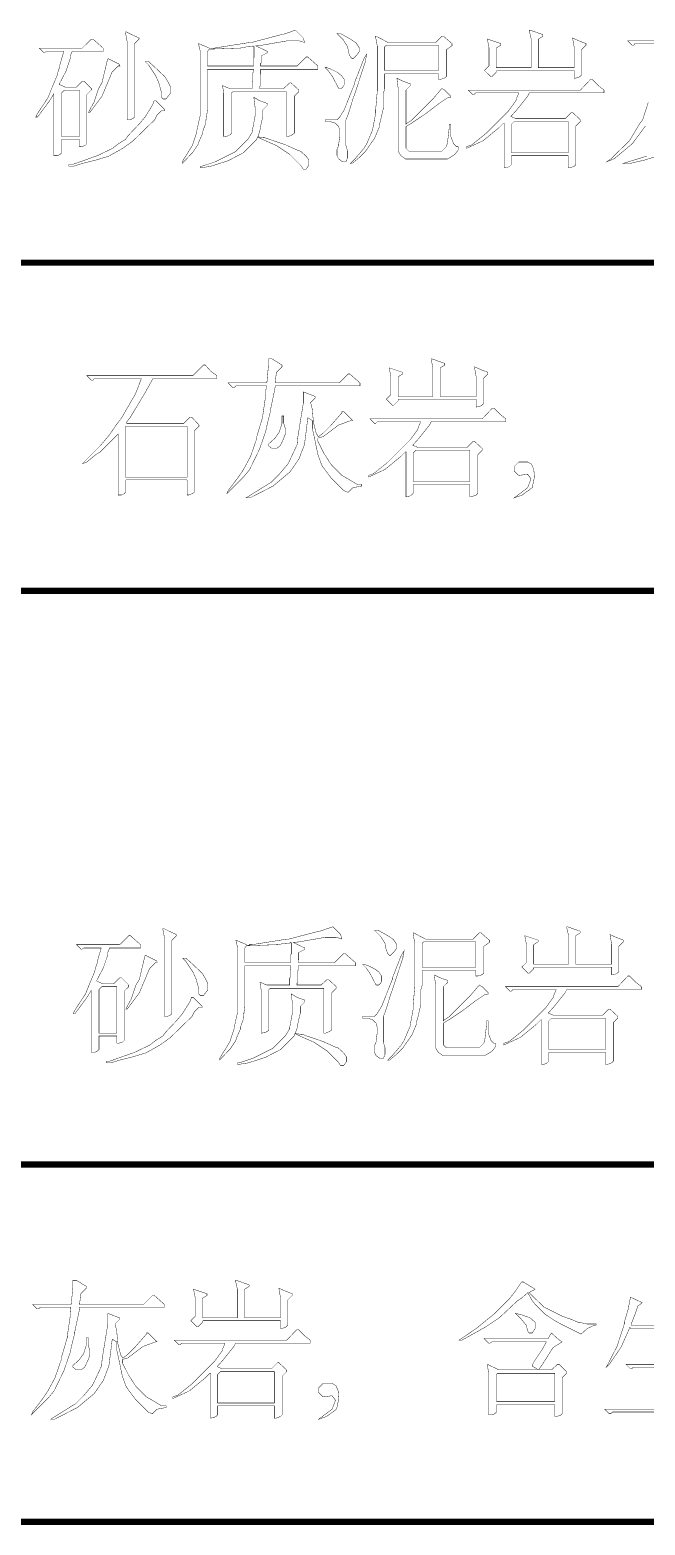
# Model space of a CAD drawing. Extents: x 94 to 452, y -72 to 1042.
# Drawn here: x 236.94 to 251.99, y 188.54 to 225.16 of the extents above; entities that cross this region are included whole.
import ezdxf

# ---------------------------------------------------------------- set-up
doc = ezdxf.new("R2010")
doc.units = 0
doc.header["$MEASUREMENT"] = 0
doc.layers.add('TREE_LAYER', color=7, linetype='Continuous')

msp = doc.modelspace()

# ---------------------------------------------------------------- linework, layer by layer
at = {"layer": 'TREE_LAYER'}
for points, const_width, elevation in [([(238.479353, 224.938894), (238.438176, 224.938894), (238.218569, 224.719286), (237.161706, 224.719286), (237.27151, 224.609482), (237.298961, 224.609482), (237.340137, 224.636933), (237.765627, 224.636933), (237.765627, 224.636933), (237.669549, 224.307521), (237.669549, 224.266345), (237.628372, 224.156541), (237.600922, 224.046737), (237.491118, 223.785953), (237.381314, 223.511443), (237.120529, 223.113404), (237.079353, 223.031051), (237.079353, 223.031051), (237.120529, 223.031051), (237.134255, 223.044776), (237.408765, 223.415365), (237.518569, 223.593796), (237.518569, 223.593796), (237.518569, 222.083992), (237.614647, 222.083992), (237.669549, 222.111443), (237.710725, 222.15262), (237.710725, 222.482031), (237.710725, 222.482031), (238.136216, 222.482031), (238.149941, 222.482031), (238.149941, 222.3036), (238.191118, 222.3036), (238.287196, 222.331051), (238.328372, 222.372227), (238.328372, 223.58007), (238.438176, 223.689874), (238.438176, 223.731051), (238.259745, 223.909482), (238.218569, 223.909482), (238.067588, 223.758502), (237.806804, 223.758502), (237.655823, 223.827129), (237.655823, 223.840855), (237.820529, 224.156541), (237.930333, 224.485953), (237.930333, 224.540855), (237.97151, 224.636933), (238.726412, 224.636933), (238.726412, 224.719286), (238.479353, 224.938894), (238.479353, 224.938894)], 0.01, 65), ([(239.289157, 225.117325), (239.275431, 225.117325), (239.275431, 225.089874), (239.316608, 224.870267), (239.316608, 222.962423), (239.385235, 222.962423), (239.453863, 222.989874), (239.495039, 223.031051), (239.495039, 224.82909), (239.604843, 224.938894), (239.604843, 224.966345), (239.426412, 225.048698), (239.289157, 225.117325), (239.289157, 225.117325)], 0.01, 65), ([(243.434255, 225.158502), (243.118569, 225.048698), (243.091118, 225.048698), (242.363667, 224.856541), (242.32249, 224.856541), (241.457784, 224.719286), (241.389157, 224.719286), (241.389157, 224.705561), (241.320529, 224.705561), (241.320529, 224.719286), (241.293078, 224.733012), (241.059745, 224.82909), (241.100922, 224.650659), (241.100922, 223.058502), (241.018569, 222.687914), (241.018569, 222.660463), (240.908765, 222.331051), (240.798961, 222.15262), (240.661706, 221.933012), (240.661706, 221.891835), (240.92249, 222.166345), (241.059745, 222.372227), (241.073471, 222.427129), (241.169549, 222.646737), (241.169549, 222.687914), (241.238176, 222.88007), (241.251902, 223.044776), (241.265627, 223.044776), (241.265627, 223.085953), (241.279353, 223.209482), (241.279353, 224.197718), (241.279353, 224.197718), (242.391118, 224.197718), (242.404843, 224.197718), (242.391118, 224.087914), (242.391118, 224.087914), (242.391118, 223.991835), (242.391118, 223.991835), (242.391118, 223.909482), (242.377392, 223.909482), (242.377392, 223.813404), (242.377392, 223.813404), (242.377392, 223.731051), (242.377392, 223.731051), (241.814647, 223.731051), (241.649941, 223.799678), (241.677392, 223.621247), (241.677392, 222.550659), (241.773471, 222.564384), (241.828372, 222.591835), (241.869549, 222.633012), (241.869549, 223.621247), (241.897, 223.648698), (243.214647, 223.648698), (243.214647, 223.648698), (243.214647, 222.550659), (243.255823, 222.550659), (243.351902, 222.591835), (243.406804, 222.633012), (243.406804, 223.538894), (243.516608, 223.648698), (243.516608, 223.689874), (243.324451, 223.868306), (243.297, 223.868306), (243.14602, 223.731051), (242.569549, 223.731051), (242.555823, 223.731051), (242.555823, 223.772227), (242.569549, 223.785953), (242.569549, 223.882031), (242.569549, 223.882031), (242.569549, 223.97811), (242.569549, 223.97811), (242.569549, 224.074188), (242.583274, 224.087914), (242.583274, 224.197718), (242.583274, 224.197718), (243.983274, 224.197718), (243.983274, 224.28007), (243.736216, 224.499678), (243.695039, 224.499678), (243.475431, 224.28007), (242.597, 224.28007), (242.583274, 224.28007), (242.583274, 224.348698), (242.597, 224.348698), (242.597, 224.527129), (242.734255, 224.595757), (242.74798, 224.609482), (242.74798, 224.636933), (242.459745, 224.774188), (242.487196, 224.774188), (242.610725, 224.787914), (243.242098, 224.897718), (243.516608, 224.897718), (243.653863, 224.856541), (243.626412, 224.966345), (243.434255, 225.158502), (243.434255, 225.158502)], 0.01, 65), ([(244.532294, 225.076149), (244.449941, 225.076149), (244.600922, 224.925169), (244.710725, 224.746737), (244.738176, 224.595757), (244.779353, 224.499678), (244.820529, 224.458502), (244.84798, 224.458502), (244.930333, 224.540855), (244.998961, 224.636933), (244.998961, 224.719286), (244.916608, 224.842816), (244.779353, 224.938894), (244.532294, 225.076149), (244.532294, 225.076149)], 0.01, 65), ([(245.410725, 225.007521), (245.397, 225.007521), (245.397, 224.98007), (245.438176, 224.760463), (245.438176, 223.689874), (245.397, 223.209482), (245.397, 223.127129), (245.328372, 222.756541), (245.328372, 222.72909), (245.177392, 222.372227), (245.108765, 222.262423), (244.889157, 222.001639), (244.779353, 221.891835), (244.820529, 221.891835), (244.985235, 222.02909), (245.149941, 222.193796), (245.369549, 222.509482), (245.479353, 222.770267), (245.479353, 222.825169), (245.506804, 222.907521), (245.54798, 223.085953), (245.589157, 223.264384), (245.589157, 223.621247), (245.616608, 223.717325), (245.616608, 224.087914), (245.630333, 224.087914), (246.934255, 224.087914), (246.934255, 224.087914), (246.934255, 223.950659), (246.975431, 223.950659), (247.07151, 223.97811), (247.126412, 224.019286), (247.126412, 224.67811), (247.263667, 224.774188), (247.263667, 224.787914), (247.263667, 224.82909), (247.057784, 225.007521), (247.016608, 225.007521), (246.865627, 224.856541), (245.698961, 224.856541), (245.410725, 225.007521), (245.410725, 225.007521)], 0.01, 65), ([(249.17151, 225.158502), (249.157784, 225.158502), (249.157784, 225.131051), (249.198961, 224.95262), (249.198961, 224.238894), (249.185235, 224.238894), (248.361706, 224.238894), (248.34798, 224.238894), (248.34798, 224.719286), (248.457784, 224.787914), (248.457784, 224.787914), (248.457784, 224.82909), (248.128372, 224.938894), (248.169549, 224.733012), (248.169549, 224.28007), (248.059745, 224.170267), (248.210725, 224.019286), (248.238176, 224.019286), (248.34798, 224.12909), (248.34798, 224.156541), (248.361706, 224.170267), (250.255823, 224.170267), (250.255823, 224.156541), (250.255823, 223.97811), (250.338176, 223.991835), (250.393078, 224.019286), (250.434255, 224.060463), (250.434255, 224.67811), (250.544059, 224.787914), (250.544059, 224.82909), (250.365627, 224.897718), (250.214647, 224.966345), (250.255823, 224.733012), (250.255823, 224.238894), (250.255823, 224.238894), (249.377392, 224.238894), (249.377392, 224.238894), (249.377392, 224.938894), (249.487196, 225.007521), (249.487196, 225.007521), (249.487196, 225.048698), (249.17151, 225.158502), (249.17151, 225.158502)], 0.01, 65), ([(253.344059, 224.897718), (251.559745, 224.897718), (251.669549, 224.787914), (251.710725, 224.787914), (251.738176, 224.82909), (252.218569, 224.82909)], 0.01, 65), ([(242.391118, 224.760463), (242.391118, 224.774188), (242.418569, 224.760463), (242.418569, 224.485953), (242.404843, 224.485953), (242.404843, 224.389874), (242.404843, 224.376149), (242.404843, 224.28007), (242.391118, 224.28007), (241.279353, 224.28007), (241.279353, 224.28007), (241.279353, 224.636933), (241.320529, 224.691835), (242.089157, 224.719286), (242.226412, 224.746737), (242.391118, 224.760463), (242.391118, 224.760463)], 0.01, 65), ([(245.177392, 224.568306), (245.108765, 224.458502), (244.889157, 223.895757), (244.889157, 223.868306), (244.628372, 223.209482), (244.518569, 223.031051), (244.449941, 222.962423), (244.161706, 222.962423), (244.161706, 222.921247), (244.27151, 222.921247), (244.408765, 222.88007), (244.491118, 222.797718), (244.518569, 222.701639), (244.518569, 222.550659), (244.491118, 222.358502), (244.491118, 222.331051), (244.449941, 222.234972), (244.449941, 222.083992), (244.491118, 222.001639), (244.587196, 221.933012), (244.669549, 221.933012), (244.710725, 222.02909), (244.710725, 222.193796), (244.669549, 222.331051), (244.669549, 222.962423), (244.710725, 223.058502), (244.751902, 223.182031), (244.84798, 223.497718), (244.875431, 223.566345), (245.149941, 224.4036), (245.149941, 224.431051), (245.177392, 224.568306), (245.177392, 224.568306)], 0.01, 65), ([(245.657784, 224.787914), (245.657784, 224.787914), (246.934255, 224.787914), (246.934255, 224.787914), (246.934255, 224.170267), (246.934255, 224.170267), (245.630333, 224.170267), (245.616608, 224.170267), (245.616608, 224.746737), (245.657784, 224.787914), (245.657784, 224.787914)], 0.01, 65), ([(238.849941, 224.458502), (238.836216, 224.444776), (238.698961, 223.868306), (238.616608, 223.731051), (238.506804, 223.401639), (238.410725, 223.223208), (238.369549, 223.140855), (238.397, 223.140855), (238.410725, 223.15458), (238.698961, 223.538894), (238.94602, 224.12909), (239.097, 224.28007), (239.138176, 224.28007), (239.124451, 224.321247), (238.849941, 224.458502), (238.849941, 224.458502)], 0.01, 65), ([(239.838176, 224.389874), (239.755823, 224.389874), (239.838176, 224.307521), (240.002882, 224.060463), (240.016608, 224.033012), (240.085235, 223.882031), (240.153863, 223.634972), (240.153863, 223.511443), (240.195039, 223.470267), (240.263667, 223.470267), (240.373471, 223.607521), (240.373471, 223.772227), (240.304843, 223.909482), (240.236216, 224.019286), (239.989157, 224.25262), (239.838176, 224.389874), (239.838176, 224.389874)], 0.01, 65), ([(244.202882, 224.238894), (244.161706, 224.238894), (244.244059, 224.156541), (244.340137, 224.019286), (244.491118, 223.731051), (244.559745, 223.731051), (244.600922, 223.772227), (244.628372, 223.827129), (244.628372, 223.950659), (244.559745, 224.046737), (244.449941, 224.12909), (244.312686, 224.197718), (244.202882, 224.238894), (244.202882, 224.238894)], 0.01, 65), ([(245.918569, 223.97811), (245.918569, 223.97811), (245.918569, 223.964384), (245.94602, 223.744776), (245.94602, 222.193796), (246.014647, 222.083992), (246.124451, 222.001639), (247.153863, 222.001639), (247.22249, 222.042816), (247.332294, 222.111443), (247.414647, 222.221247), (247.414647, 222.3036), (247.373471, 222.3036), (247.304843, 222.372227), (247.236216, 222.550659), (247.236216, 222.85262), (247.195039, 222.85262), (247.195039, 222.756541), (247.153863, 222.399678), (247.126412, 222.3036), (247.016608, 222.193796), (246.206804, 222.193796), (246.138176, 222.262423), (246.138176, 222.797718), (246.275431, 222.88007), (246.604843, 223.099678), (246.94798, 223.360463), (247.153863, 223.497718), (247.236216, 223.511443), (247.236216, 223.538894), (247.085235, 223.689874), (247.016608, 223.731051), (246.797, 223.470267), (246.275431, 222.948698), (246.165627, 222.88007), (246.138176, 222.85262), (246.138176, 222.866345), (246.138176, 223.689874), (246.24798, 223.799678), (246.24798, 223.840855), (246.055823, 223.909482), (245.918569, 223.97811), (245.918569, 223.97811)], 0.01, 65), ([(250.695039, 223.950659), (250.653863, 223.950659), (250.406804, 223.689874), (247.661706, 223.689874), (247.77151, 223.58007), (247.798961, 223.58007), (247.840137, 223.621247), (248.897, 223.621247), (248.897, 223.607521), (248.842098, 223.483992), (248.828372, 223.42909), (248.649941, 223.182031), (248.087196, 222.619286), (247.744059, 222.344776), (247.620529, 222.3036), (247.620529, 222.262423), (247.977392, 222.427129), (248.032294, 222.45458), (248.416608, 222.770267), (248.526412, 222.88007), (248.540137, 222.88007), (248.540137, 221.782031), (248.62249, 221.795757), (248.677392, 221.823208), (248.718569, 221.864384), (248.718569, 222.070267), (248.718569, 222.083992), (250.104843, 222.083992), (250.104843, 222.070267), (250.104843, 221.782031), (250.14602, 221.782031), (250.255823, 221.823208), (250.297, 221.864384), (250.297, 222.811443), (250.406804, 222.921247), (250.406804, 222.962423), (250.214647, 223.140855), (250.187196, 223.140855), (250.036216, 222.989874), (248.828372, 222.989874), (248.704843, 223.044776), (248.842098, 223.195757), (249.116608, 223.538894), (249.157784, 223.621247), (250.983274, 223.621247), (250.983274, 223.689874), (250.84602, 223.799678), (250.695039, 223.950659), (250.695039, 223.950659)], 0.01, 65), ([(237.779353, 223.689874), (237.779353, 223.689874), (238.136216, 223.689874), (238.149941, 223.689874), (238.149941, 222.564384), (238.136216, 222.550659), (237.710725, 222.550659), (237.710725, 222.564384), (237.710725, 223.621247), (237.779353, 223.689874), (237.779353, 223.689874)], 0.01, 65), ([(240.016608, 223.42909), (239.975431, 223.42909), (239.934255, 223.319286), (239.755823, 223.031051), (239.604843, 222.85262), (239.344059, 222.57811), (239.275431, 222.482031), (239.097, 222.372227), (238.959745, 222.262423), (238.589157, 222.083992), (237.97151, 221.864384), (237.889157, 221.864384), (237.889157, 221.823208), (237.998961, 221.823208), (238.218569, 221.891835), (238.54798, 221.974188), (238.863667, 222.070267), (239.206804, 222.262423), (239.453863, 222.440855), (239.989157, 222.962423), (240.044059, 223.072227), (240.153863, 223.182031), (240.236216, 223.182031), (240.236216, 223.209482), (240.016608, 223.42909), (240.016608, 223.42909)], 0.01, 65), ([(242.418569, 223.511443), (242.418569, 223.511443), (242.418569, 223.483992), (242.44602, 223.264384), (242.44602, 223.058502), (242.377392, 222.687914), (242.377392, 222.660463), (242.267588, 222.482031), (241.965627, 222.18007), (241.47151, 221.933012), (241.142098, 221.823208), (241.100922, 221.823208), (241.100922, 221.782031), (241.361706, 221.823208), (241.787196, 221.960463), (242.157784, 222.15262), (242.487196, 222.482031), (242.500922, 222.536933), (242.514647, 222.536933), (242.624451, 222.482031), (242.967588, 222.331051), (243.297, 222.111443), (243.557784, 221.850659), (243.626412, 221.75458), (243.695039, 221.75458), (243.763667, 221.850659), (243.763667, 221.974188), (243.695039, 222.070267), (243.557784, 222.193796), (243.502882, 222.207521), (243.228372, 222.331051), (243.200922, 222.344776), (242.679353, 222.523208), (242.651902, 222.523208), (242.555823, 222.536933), (242.514647, 222.550659), (242.555823, 222.660463), (242.597, 222.88007), (242.638176, 223.044776), (242.638176, 223.209482), (242.74798, 223.319286), (242.74798, 223.360463), (242.555823, 223.42909), (242.418569, 223.511443), (242.418569, 223.511443)], 0.01, 65), ([(252.067588, 223.387914), (251.930333, 222.962423), (251.84798, 222.85262), (251.600922, 222.440855), (251.14798, 222.001639), (251.051902, 221.933012), (251.216608, 222.001639), (251.244059, 222.015365), (251.655823, 222.358502), (251.683274, 222.385953), (251.998961, 222.811443)], 0.01, 65), ([(248.787196, 222.921247), (248.787196, 222.921247), (250.104843, 222.921247), (250.104843, 222.921247), (250.104843, 222.15262), (250.104843, 222.15262), (248.718569, 222.15262), (248.718569, 222.15262), (248.718569, 222.85262), (248.787196, 222.921247), (248.787196, 222.921247)], 0.01, 65), ([(252.026412, 222.070267), (251.491118, 221.905561), (251.449941, 221.891835), (251.614647, 221.891835), (251.97151, 221.974188), (252.328372, 222.083992)], 0.01, 65), ([(221.22612, 219.464371), (399.22612, 219.464371)], 0.15, 178), ([(241.224464, 216.955139), (241.183287, 216.955139), (240.922503, 216.694355), (238.328385, 216.694355), (238.438189, 216.584551), (238.479366, 216.584551), (238.506817, 216.625728), (239.659758, 216.625728), (239.659758, 216.612002), (239.522503, 216.255139), (239.16564, 215.637492), (239.055836, 215.500237), (238.877405, 215.239453), (238.657797, 214.978669), (238.218581, 214.539453), (238.328385, 214.58063), (238.547993, 214.759061), (238.657797, 214.827688), (239.097013, 215.266904), (239.097013, 215.266904), (239.097013, 213.770826), (239.179366, 213.770826), (239.234268, 213.798277), (239.275444, 213.839453), (239.275444, 214.127688), (239.28917, 214.141414), (240.771523, 214.141414), (240.785248, 214.127688), (240.785248, 213.770826), (240.826425, 213.770826), (240.922503, 213.812002), (240.963679, 213.839453), (240.963679, 215.349257), (241.073483, 215.459061), (241.073483, 215.486512), (240.895052, 215.678669), (240.853876, 215.678669), (240.702895, 215.527688), (239.302895, 215.527688), (239.28917, 215.541414), (239.385248, 215.664943), (239.71466, 216.213963), (239.742111, 216.255139), (239.947993, 216.625728), (241.512699, 216.625728), (241.512699, 216.694355), (241.361719, 216.804159), (241.224464, 216.955139), (241.224464, 216.955139)], 0.01, 66), ([(242.857797, 217.10612), (242.775444, 217.10612), (242.775444, 216.968865), (242.734268, 216.515924), (241.787209, 216.515924), (241.897013, 216.40612), (241.938189, 216.40612), (241.979366, 216.447296), (242.720542, 216.447296), (242.720542, 216.433571), (242.706817, 216.296316), (242.706817, 216.213963), (242.638189, 215.747296), (242.638189, 215.70612), (242.487209, 215.198277), (242.487209, 215.1571), (242.336229, 214.717885), (242.157797, 214.388473), (242.006817, 214.168865), (241.787209, 213.88063), (241.759758, 213.812002), (242.171523, 214.223767), (242.308778, 214.388473), (242.555836, 214.896316), (242.706817, 215.335532), (242.747993, 215.527688), (242.816621, 215.802198), (242.816621, 215.829649), (242.926425, 216.351218), (242.94015, 216.447296), (245.012699, 216.447296), (245.012699, 216.515924), (244.76564, 216.735532), (244.724464, 216.735532), (244.504856, 216.515924), (242.94015, 216.515924), (242.94015, 216.543375), (242.967601, 216.776708), (243.104856, 216.913963), (243.104856, 216.955139), (242.857797, 217.10612), (242.857797, 217.10612)], 0.01, 66), ([(246.769562, 217.10612), (246.755836, 217.10612), (246.755836, 217.078669), (246.797013, 216.900237), (246.797013, 216.186512), (246.783287, 216.186512), (245.959758, 216.186512), (245.946032, 216.186512), (245.946032, 216.666904), (246.055836, 216.735532), (246.055836, 216.735532), (246.055836, 216.776708), (245.726425, 216.886512), (245.767601, 216.68063), (245.767601, 216.227688), (245.657797, 216.117885), (245.808778, 215.966904), (245.836229, 215.966904), (245.946032, 216.076708), (245.946032, 216.104159), (245.959758, 216.117885), (247.853876, 216.117885), (247.853876, 216.104159), (247.853876, 215.925728), (247.936229, 215.939453), (247.99113, 215.966904), (248.032307, 216.008081), (248.032307, 216.625728), (248.142111, 216.735532), (248.142111, 216.776708), (247.963679, 216.845336), (247.812699, 216.913963), (247.853876, 216.68063), (247.853876, 216.186512), (247.853876, 216.186512), (246.975444, 216.186512), (246.975444, 216.186512), (246.975444, 216.886512), (247.085248, 216.955139), (247.085248, 216.955139), (247.085248, 216.996316), (246.769562, 217.10612), (246.769562, 217.10612)], 0.01, 66), ([(243.626425, 216.296316), (243.626425, 216.296316), (243.626425, 216.021806), (243.48917, 215.170826), (243.475444, 215.00612), (243.255836, 214.539453), (243.036229, 214.278669), (242.844072, 214.086512), (242.226425, 213.702198), (242.322503, 213.702198), (242.885248, 213.990434), (243.297013, 214.333571), (243.516621, 214.649257), (243.653876, 215.00612), (243.695052, 215.321806), (243.736229, 215.664943), (243.846032, 215.596316), (243.846032, 215.404159), (243.887209, 215.225728), (243.983287, 214.759061), (244.079366, 214.498277), (244.106817, 214.4571), (244.312699, 214.18259), (244.61466, 213.88063), (244.710738, 213.839453), (244.724464, 213.839453), (244.834268, 213.949257), (245.053876, 213.990434), (245.053876, 214.03161), (244.944072, 214.03161), (244.573483, 214.251218), (244.312699, 214.512002), (244.134268, 214.786512), (243.983287, 215.088473), (243.983287, 215.1571), (243.997013, 215.170826), (244.106817, 215.198277), (244.49113, 215.486512), (244.793091, 215.596316), (244.834268, 215.596316), (244.61466, 215.815924), (244.573483, 215.815924), (244.573483, 215.788473), (244.285248, 215.459061), (244.120542, 215.294355), (243.997013, 215.198277), (243.942111, 215.28063), (243.873483, 215.555139), (243.846032, 215.870826), (243.804856, 216.035532), (243.804856, 216.035532), (243.91466, 216.145336), (243.91466, 216.186512), (243.626425, 216.296316), (243.626425, 216.296316)], 0.01, 66), ([(243.146032, 215.70612), (243.104856, 215.70612), (243.104856, 215.527688), (243.036229, 215.308081), (242.926425, 215.1571), (242.775444, 215.019845), (242.775444, 214.978669), (242.857797, 214.910041), (242.967601, 214.910041), (243.063679, 214.978669), (243.146032, 215.1571), (243.187209, 215.266904), (243.187209, 215.390434), (243.146032, 215.527688), (243.146032, 215.70612), (243.146032, 215.70612)], 0.01, 66), ([(248.293091, 215.898277), (248.251915, 215.898277), (248.004856, 215.637492), (245.259758, 215.637492), (245.369562, 215.527688), (245.397013, 215.527688), (245.438189, 215.568865), (246.495052, 215.568865), (246.495052, 215.555139), (246.44015, 215.43161), (246.426425, 215.376708), (246.247993, 215.129649), (245.685248, 214.566904), (245.342111, 214.292394), (245.218581, 214.251218), (245.218581, 214.210041), (245.575444, 214.374747), (245.630346, 214.402198), (246.01466, 214.717885), (246.124464, 214.827688), (246.138189, 214.827688), (246.138189, 213.729649), (246.220542, 213.743375), (246.275444, 213.770826), (246.316621, 213.812002), (246.316621, 214.017885), (246.316621, 214.03161), (247.702895, 214.03161), (247.702895, 214.017885), (247.702895, 213.729649), (247.744072, 213.729649), (247.853876, 213.770826), (247.895052, 213.812002), (247.895052, 214.759061), (248.004856, 214.868865), (248.004856, 214.910041), (247.812699, 215.088473), (247.785248, 215.088473), (247.634268, 214.937492), (246.426425, 214.937492), (246.302895, 214.992394), (246.44015, 215.143375), (246.71466, 215.486512), (246.755836, 215.568865), (248.581327, 215.568865), (248.581327, 215.637492), (248.444072, 215.747296), (248.293091, 215.898277), (248.293091, 215.898277)], 0.01, 66), ([(239.275444, 215.445336), (239.28917, 215.459061), (240.771523, 215.459061), (240.785248, 215.445336), (240.785248, 214.210041), (240.771523, 214.210041), (239.28917, 214.210041), (239.275444, 214.210041), (239.275444, 215.445336), (239.275444, 215.445336)], 0.01, 66), ([(246.385248, 214.868865), (246.385248, 214.868865), (247.702895, 214.868865), (247.702895, 214.868865), (247.702895, 214.100237), (247.702895, 214.100237), (246.316621, 214.100237), (246.316621, 214.100237), (246.316621, 214.800237), (246.385248, 214.868865), (246.385248, 214.868865)], 0.01, 66), ([(249.116621, 214.58063), (248.897013, 214.58063), (248.787209, 214.470826), (248.787209, 214.361022), (248.897013, 214.251218), (249.116621, 214.278669), (249.198974, 214.168865), (249.116621, 213.949257), (248.787209, 213.702198), (248.979366, 213.770826), (249.226425, 213.949257), (249.281327, 214.210041), (249.267601, 214.388473), (249.212699, 214.525728), (249.116621, 214.58063), (249.116621, 214.58063)], 0.01, 66), ([(221.22612, 211.425005), (399.22612, 211.425005)], 0.15, 178), ([(239.394396, 202.977852), (239.35322, 202.977852), (239.133612, 202.758244), (238.076749, 202.758244), (238.186553, 202.64844), (238.214004, 202.64844), (238.255181, 202.675891), (238.680671, 202.675891), (238.680671, 202.675891), (238.584592, 202.34648), (238.584592, 202.305303), (238.543416, 202.195499), (238.515965, 202.085695), (238.406161, 201.824911), (238.296357, 201.550401), (238.035573, 201.152362), (237.994396, 201.070009), (237.994396, 201.070009), (238.035573, 201.070009), (238.049298, 201.083734), (238.323808, 201.454323), (238.433612, 201.632754), (238.433612, 201.632754), (238.433612, 200.12295), (238.52969, 200.12295), (238.584592, 200.150401), (238.625769, 200.191578), (238.625769, 200.520989), (238.625769, 200.520989), (239.051259, 200.520989), (239.064985, 200.520989), (239.064985, 200.342558), (239.106161, 200.342558), (239.202239, 200.370009), (239.243416, 200.411185), (239.243416, 201.619029), (239.35322, 201.728832), (239.35322, 201.770009), (239.174788, 201.94844), (239.133612, 201.94844), (238.982632, 201.79746), (238.721847, 201.79746), (238.570867, 201.866087), (238.570867, 201.879813), (238.735573, 202.195499), (238.845377, 202.524911), (238.845377, 202.579813), (238.886553, 202.675891), (239.641455, 202.675891), (239.641455, 202.758244), (239.394396, 202.977852), (239.394396, 202.977852)], 0.01, 67), ([(240.2042, 203.156283), (240.190475, 203.156283), (240.190475, 203.128832), (240.231651, 202.909225), (240.231651, 201.001382), (240.300279, 201.001382), (240.368906, 201.028832), (240.410083, 201.070009), (240.410083, 202.868048), (240.519886, 202.977852), (240.519886, 203.005303), (240.341455, 203.087656), (240.2042, 203.156283), (240.2042, 203.156283)], 0.01, 67), ([(244.349298, 203.19746), (244.033612, 203.087656), (244.006161, 203.087656), (243.27871, 202.895499), (243.237534, 202.895499), (242.372828, 202.758244), (242.3042, 202.758244), (242.3042, 202.744519), (242.235573, 202.744519), (242.235573, 202.758244), (242.208122, 202.77197), (241.974788, 202.868048), (242.015965, 202.689617), (242.015965, 201.09746), (241.933612, 200.726872), (241.933612, 200.699421), (241.823808, 200.370009), (241.714004, 200.191578), (241.576749, 199.97197), (241.576749, 199.930793), (241.837534, 200.205303), (241.974788, 200.411185), (241.988514, 200.466087), (242.084592, 200.685695), (242.084592, 200.726872), (242.15322, 200.919029), (242.166945, 201.083734), (242.180671, 201.083734), (242.180671, 201.124911), (242.194396, 201.24844), (242.194396, 202.236676), (242.194396, 202.236676), (243.306161, 202.236676), (243.319886, 202.236676), (243.306161, 202.126872), (243.306161, 202.126872), (243.306161, 202.030793), (243.306161, 202.030793), (243.306161, 201.94844), (243.292436, 201.94844), (243.292436, 201.852362), (243.292436, 201.852362), (243.292436, 201.770009), (243.292436, 201.770009), (242.72969, 201.770009), (242.564985, 201.838636), (242.592436, 201.660205), (242.592436, 200.589617), (242.688514, 200.603342), (242.743416, 200.630793), (242.784592, 200.67197), (242.784592, 201.660205), (242.812043, 201.687656), (244.12969, 201.687656), (244.12969, 201.687656), (244.12969, 200.589617), (244.170867, 200.589617), (244.266945, 200.630793), (244.321847, 200.67197), (244.321847, 201.577852), (244.431651, 201.687656), (244.431651, 201.728832), (244.239494, 201.907264), (244.212043, 201.907264), (244.061063, 201.770009), (243.484592, 201.770009), (243.470867, 201.770009), (243.470867, 201.811185), (243.484592, 201.824911), (243.484592, 201.920989), (243.484592, 201.920989), (243.484592, 202.017068), (243.484592, 202.017068), (243.484592, 202.113146), (243.498318, 202.126872), (243.498318, 202.236676), (243.498318, 202.236676), (244.898318, 202.236676), (244.898318, 202.319029), (244.651259, 202.538636), (244.610083, 202.538636), (244.390475, 202.319029), (243.512043, 202.319029), (243.498318, 202.319029), (243.498318, 202.387656), (243.512043, 202.387656), (243.512043, 202.566087), (243.649298, 202.634715), (243.663024, 202.64844), (243.663024, 202.675891), (243.374788, 202.813146), (243.402239, 202.813146), (243.525769, 202.826872), (244.157141, 202.936676), (244.431651, 202.936676), (244.568906, 202.895499), (244.541455, 203.005303), (244.349298, 203.19746), (244.349298, 203.19746)], 0.01, 67), ([(245.447337, 203.115107), (245.364985, 203.115107), (245.515965, 202.964127), (245.625769, 202.785695), (245.65322, 202.634715), (245.694396, 202.538636), (245.735573, 202.49746), (245.763024, 202.49746), (245.845377, 202.579813), (245.914004, 202.675891), (245.914004, 202.758244), (245.831651, 202.881774), (245.694396, 202.977852), (245.447337, 203.115107), (245.447337, 203.115107)], 0.01, 67), ([(246.325769, 203.04648), (246.312043, 203.04648), (246.312043, 203.019029), (246.35322, 202.799421), (246.35322, 201.728832), (246.312043, 201.24844), (246.312043, 201.166087), (246.243416, 200.795499), (246.243416, 200.768048), (246.092436, 200.411185), (246.023808, 200.301382), (245.8042, 200.040597), (245.694396, 199.930793), (245.735573, 199.930793), (245.900279, 200.068048), (246.064985, 200.232754), (246.284592, 200.54844), (246.394396, 200.809225), (246.394396, 200.864127), (246.421847, 200.94648), (246.463024, 201.124911), (246.5042, 201.303342), (246.5042, 201.660205), (246.531651, 201.756283), (246.531651, 202.126872), (246.545377, 202.126872), (247.849298, 202.126872), (247.849298, 202.126872), (247.849298, 201.989617), (247.890475, 201.989617), (247.986553, 202.017068), (248.041455, 202.058244), (248.041455, 202.717068), (248.17871, 202.813146), (248.17871, 202.826872), (248.17871, 202.868048), (247.972828, 203.04648), (247.931651, 203.04648), (247.780671, 202.895499), (246.614004, 202.895499), (246.325769, 203.04648), (246.325769, 203.04648)], 0.01, 67), ([(250.086553, 203.19746), (250.072828, 203.19746), (250.072828, 203.170009), (250.114004, 202.991578), (250.114004, 202.277852), (250.100279, 202.277852), (249.276749, 202.277852), (249.263024, 202.277852), (249.263024, 202.758244), (249.372828, 202.826872), (249.372828, 202.826872), (249.372828, 202.868048), (249.043416, 202.977852), (249.084592, 202.77197), (249.084592, 202.319029), (248.974788, 202.209225), (249.125769, 202.058244), (249.15322, 202.058244), (249.263024, 202.168048), (249.263024, 202.195499), (249.276749, 202.209225), (251.170867, 202.209225), (251.170867, 202.195499), (251.170867, 202.017068), (251.25322, 202.030793), (251.308122, 202.058244), (251.349298, 202.099421), (251.349298, 202.717068), (251.459102, 202.826872), (251.459102, 202.868048), (251.280671, 202.936676), (251.12969, 203.005303), (251.170867, 202.77197), (251.170867, 202.277852), (251.170867, 202.277852), (250.292436, 202.277852), (250.292436, 202.277852), (250.292436, 202.977852), (250.402239, 203.04648), (250.402239, 203.04648), (250.402239, 203.087656), (250.086553, 203.19746), (250.086553, 203.19746)], 0.01, 67), ([(243.306161, 202.799421), (243.306161, 202.813146), (243.333612, 202.799421), (243.333612, 202.524911), (243.319886, 202.524911), (243.319886, 202.428832), (243.319886, 202.415107), (243.319886, 202.319029), (243.306161, 202.319029), (242.194396, 202.319029), (242.194396, 202.319029), (242.194396, 202.675891), (242.235573, 202.730793), (243.0042, 202.758244), (243.141455, 202.785695), (243.306161, 202.799421), (243.306161, 202.799421)], 0.01, 67), ([(246.092436, 202.607264), (246.023808, 202.49746), (245.8042, 201.934715), (245.8042, 201.907264), (245.543416, 201.24844), (245.433612, 201.070009), (245.364985, 201.001382), (245.076749, 201.001382), (245.076749, 200.960205), (245.186553, 200.960205), (245.323808, 200.919029), (245.406161, 200.836676), (245.433612, 200.740597), (245.433612, 200.589617), (245.406161, 200.39746), (245.406161, 200.370009), (245.364985, 200.273931), (245.364985, 200.12295), (245.406161, 200.040597), (245.502239, 199.97197), (245.584592, 199.97197), (245.625769, 200.068048), (245.625769, 200.232754), (245.584592, 200.370009), (245.584592, 201.001382), (245.625769, 201.09746), (245.666945, 201.220989), (245.763024, 201.536676), (245.790475, 201.605303), (246.064985, 202.442558), (246.064985, 202.470009), (246.092436, 202.607264), (246.092436, 202.607264)], 0.01, 67), ([(246.572828, 202.826872), (246.572828, 202.826872), (247.849298, 202.826872), (247.849298, 202.826872), (247.849298, 202.209225), (247.849298, 202.209225), (246.545377, 202.209225), (246.531651, 202.209225), (246.531651, 202.785695), (246.572828, 202.826872), (246.572828, 202.826872)], 0.01, 67), ([(239.764985, 202.49746), (239.751259, 202.483734), (239.614004, 201.907264), (239.531651, 201.770009), (239.421847, 201.440597), (239.325769, 201.262166), (239.284592, 201.179813), (239.312043, 201.179813), (239.325769, 201.193538), (239.614004, 201.577852), (239.861063, 202.168048), (240.012043, 202.319029), (240.05322, 202.319029), (240.039494, 202.360205), (239.764985, 202.49746), (239.764985, 202.49746)], 0.01, 67), ([(240.75322, 202.428832), (240.670867, 202.428832), (240.75322, 202.34648), (240.917926, 202.099421), (240.931651, 202.07197), (241.000279, 201.920989), (241.068906, 201.673931), (241.068906, 201.550401), (241.110083, 201.509225), (241.17871, 201.509225), (241.288514, 201.64648), (241.288514, 201.811185), (241.219886, 201.94844), (241.151259, 202.058244), (240.9042, 202.291578), (240.75322, 202.428832), (240.75322, 202.428832)], 0.01, 67), ([(245.117926, 202.277852), (245.076749, 202.277852), (245.159102, 202.195499), (245.255181, 202.058244), (245.406161, 201.770009), (245.474788, 201.770009), (245.515965, 201.811185), (245.543416, 201.866087), (245.543416, 201.989617), (245.474788, 202.085695), (245.364985, 202.168048), (245.22773, 202.236676), (245.117926, 202.277852), (245.117926, 202.277852)], 0.01, 67), ([(246.833612, 202.017068), (246.833612, 202.017068), (246.833612, 202.003342), (246.861063, 201.783734), (246.861063, 200.232754), (246.92969, 200.12295), (247.039494, 200.040597), (248.068906, 200.040597), (248.137534, 200.081774), (248.247337, 200.150401), (248.32969, 200.260205), (248.32969, 200.342558), (248.288514, 200.342558), (248.219886, 200.411185), (248.151259, 200.589617), (248.151259, 200.891578), (248.110083, 200.891578), (248.110083, 200.795499), (248.068906, 200.438636), (248.041455, 200.342558), (247.931651, 200.232754), (247.121847, 200.232754), (247.05322, 200.301382), (247.05322, 200.836676), (247.190475, 200.919029), (247.519886, 201.138636), (247.863024, 201.399421), (248.068906, 201.536676), (248.151259, 201.550401), (248.151259, 201.577852), (248.000279, 201.728832), (247.931651, 201.770009), (247.712043, 201.509225), (247.190475, 200.987656), (247.080671, 200.919029), (247.05322, 200.891578), (247.05322, 200.905303), (247.05322, 201.728832), (247.163024, 201.838636), (247.163024, 201.879813), (246.970867, 201.94844), (246.833612, 202.017068), (246.833612, 202.017068)], 0.01, 67), ([(251.610083, 201.989617), (251.568906, 201.989617), (251.321847, 201.728832), (248.576749, 201.728832), (248.686553, 201.619029), (248.714004, 201.619029), (248.755181, 201.660205), (249.812043, 201.660205), (249.812043, 201.64648), (249.757141, 201.52295), (249.743416, 201.468048), (249.564985, 201.220989), (249.002239, 200.658244), (248.659102, 200.383734), (248.535573, 200.342558), (248.535573, 200.301382), (248.892436, 200.466087), (248.947337, 200.493538), (249.331651, 200.809225), (249.441455, 200.919029), (249.455181, 200.919029), (249.455181, 199.820989), (249.537534, 199.834715), (249.592436, 199.862166), (249.633612, 199.903342), (249.633612, 200.109225), (249.633612, 200.12295), (251.019886, 200.12295), (251.019886, 200.109225), (251.019886, 199.820989), (251.061063, 199.820989), (251.170867, 199.862166), (251.212043, 199.903342), (251.212043, 200.850401), (251.321847, 200.960205), (251.321847, 201.001382), (251.12969, 201.179813), (251.102239, 201.179813), (250.951259, 201.028832), (249.743416, 201.028832), (249.619886, 201.083734), (249.757141, 201.234715), (250.031651, 201.577852), (250.072828, 201.660205), (251.898318, 201.660205), (251.898318, 201.728832), (251.761063, 201.838636), (251.610083, 201.989617), (251.610083, 201.989617)], 0.01, 67), ([(238.694396, 201.728832), (238.694396, 201.728832), (239.051259, 201.728832), (239.064985, 201.728832), (239.064985, 200.603342), (239.051259, 200.589617), (238.625769, 200.589617), (238.625769, 200.603342), (238.625769, 201.660205), (238.694396, 201.728832), (238.694396, 201.728832)], 0.01, 67), ([(240.931651, 201.468048), (240.890475, 201.468048), (240.849298, 201.358244), (240.670867, 201.070009), (240.519886, 200.891578), (240.259102, 200.617068), (240.190475, 200.520989), (240.012043, 200.411185), (239.874788, 200.301382), (239.5042, 200.12295), (238.886553, 199.903342), (238.8042, 199.903342), (238.8042, 199.862166), (238.914004, 199.862166), (239.133612, 199.930793), (239.463024, 200.013146), (239.77871, 200.109225), (240.121847, 200.301382), (240.368906, 200.479813), (240.9042, 201.001382), (240.959102, 201.111185), (241.068906, 201.220989), (241.151259, 201.220989), (241.151259, 201.24844), (240.931651, 201.468048), (240.931651, 201.468048)], 0.01, 67), ([(243.333612, 201.550401), (243.333612, 201.550401), (243.333612, 201.52295), (243.361063, 201.303342), (243.361063, 201.09746), (243.292436, 200.726872), (243.292436, 200.699421), (243.182632, 200.520989), (242.880671, 200.219029), (242.386553, 199.97197), (242.057141, 199.862166), (242.015965, 199.862166), (242.015965, 199.820989), (242.276749, 199.862166), (242.702239, 199.999421), (243.072828, 200.191578), (243.402239, 200.520989), (243.415965, 200.575891), (243.42969, 200.575891), (243.539494, 200.520989), (243.882632, 200.370009), (244.212043, 200.150401), (244.472828, 199.889617), (244.541455, 199.793538), (244.610083, 199.793538), (244.67871, 199.889617), (244.67871, 200.013146), (244.610083, 200.109225), (244.472828, 200.232754), (244.417926, 200.24648), (244.143416, 200.370009), (244.115965, 200.383734), (243.594396, 200.562166), (243.566945, 200.562166), (243.470867, 200.575891), (243.42969, 200.589617), (243.470867, 200.699421), (243.512043, 200.919029), (243.55322, 201.083734), (243.55322, 201.24844), (243.663024, 201.358244), (243.663024, 201.399421), (243.470867, 201.468048), (243.333612, 201.550401), (243.333612, 201.550401)], 0.01, 67), ([(249.702239, 200.960205), (249.702239, 200.960205), (251.019886, 200.960205), (251.019886, 200.960205), (251.019886, 200.191578), (251.019886, 200.191578), (249.633612, 200.191578), (249.633612, 200.191578), (249.633612, 200.891578), (249.702239, 200.960205), (249.702239, 200.960205)], 0.01, 67), ([(221.22612, 197.373677), (399.22612, 197.373677)], 0.15, 178), ([(238.071391, 194.536976), (237.989039, 194.536976), (237.989039, 194.399721), (237.947862, 193.94678), (237.000803, 193.94678), (237.110607, 193.836976), (237.151784, 193.836976), (237.19296, 193.878152), (237.934137, 193.878152), (237.934137, 193.864427), (237.920411, 193.727172), (237.920411, 193.644819), (237.851784, 193.178152), (237.851784, 193.136976), (237.700803, 192.629133), (237.700803, 192.587956), (237.549823, 192.148741), (237.371391, 191.819329), (237.220411, 191.599721), (237.000803, 191.311486), (236.973352, 191.242858), (237.385117, 191.654623), (237.522372, 191.819329), (237.769431, 192.327172), (237.920411, 192.766388), (237.961588, 192.958545), (238.030215, 193.233054), (238.030215, 193.260505), (238.140019, 193.782074), (238.153744, 193.878152), (240.226293, 193.878152), (240.226293, 193.94678), (239.979235, 194.166388), (239.938058, 194.166388), (239.71845, 193.94678), (238.153744, 193.94678), (238.153744, 193.974231), (238.181195, 194.207564), (238.31845, 194.344819), (238.31845, 194.385996), (238.071391, 194.536976), (238.071391, 194.536976)], 0.01, 68), ([(241.983156, 194.536976), (241.969431, 194.536976), (241.969431, 194.509525), (242.010607, 194.331094), (242.010607, 193.617368), (241.996882, 193.617368), (241.173352, 193.617368), (241.159627, 193.617368), (241.159627, 194.09776), (241.269431, 194.166388), (241.269431, 194.166388), (241.269431, 194.207564), (240.940019, 194.317368), (240.981195, 194.111486), (240.981195, 193.658545), (240.871391, 193.548741), (241.022372, 193.39776), (241.049823, 193.39776), (241.159627, 193.507564), (241.159627, 193.535015), (241.173352, 193.548741), (243.06747, 193.548741), (243.06747, 193.535015), (243.06747, 193.356584), (243.149823, 193.370309), (243.204725, 193.39776), (243.245901, 193.438937), (243.245901, 194.056584), (243.355705, 194.166388), (243.355705, 194.207564), (243.177274, 194.276192), (243.026293, 194.344819), (243.06747, 194.111486), (243.06747, 193.617368), (243.06747, 193.617368), (242.189039, 193.617368), (242.189039, 193.617368), (242.189039, 194.317368), (242.298842, 194.385996), (242.298842, 194.385996), (242.298842, 194.427172), (241.983156, 194.536976), (241.983156, 194.536976)], 0.01, 68), ([(249.010607, 194.495799), (248.969431, 194.495799), (248.955705, 194.482074), (248.81845, 194.276192), (248.681195, 194.09776), (248.296882, 193.713446), (247.857666, 193.356584), (247.432176, 193.068348), (247.500803, 193.068348), (247.898842, 193.287956), (248.090999, 193.39776), (248.420411, 193.617368), (248.859627, 194.029133), (248.900803, 194.056584), (248.996882, 194.125211), (249.120411, 194.235015), (249.21649, 194.056584), (249.298842, 193.94678), (249.532176, 193.713446), (249.738058, 193.576192), (249.902764, 193.480113), (250.424333, 193.219329), (250.575313, 193.356584), (250.753744, 193.438937), (250.794921, 193.438937), (250.794921, 193.466388), (250.561588, 193.466388), (250.383156, 193.507564), (250.355705, 193.507564), (250.190999, 193.576192), (249.957666, 193.658545), (249.51845, 193.878152), (249.147862, 194.235015), (249.298842, 194.317368), (249.010607, 194.495799), (249.010607, 194.495799)], 0.01, 68), ([(252.496882, 193.438937), (251.645901, 193.438937), (251.645901, 193.438937), (251.645901, 193.452662), (251.728254, 193.67227), (251.74198, 193.699721), (251.810607, 193.905603), (251.920411, 193.987956), (251.632176, 194.125211), (251.577274, 193.836976), (251.481195, 193.507564), (251.481195, 193.466388), (251.302764, 192.917368), (251.04198, 192.409525), (251.124333, 192.491878), (251.412568, 192.917368), (251.440019, 192.985996), (251.61845, 193.384035), (251.632176, 193.356584), (252.496882, 193.356584)], 0.01, 68), ([(238.840019, 193.727172), (238.840019, 193.727172), (238.840019, 193.452662), (238.702764, 192.601682), (238.689039, 192.436976), (238.469431, 191.970309), (238.249823, 191.709525), (238.057666, 191.517368), (237.440019, 191.133054), (237.536097, 191.133054), (238.098842, 191.42129), (238.510607, 191.764427), (238.730215, 192.080113), (238.86747, 192.436976), (238.908646, 192.752662), (238.949823, 193.095799), (239.059627, 193.027172), (239.059627, 192.835015), (239.100803, 192.656584), (239.196882, 192.189917), (239.29296, 191.929133), (239.320411, 191.887956), (239.526293, 191.613446), (239.828254, 191.311486), (239.924333, 191.270309), (239.938058, 191.270309), (240.047862, 191.380113), (240.26747, 191.42129), (240.26747, 191.462466), (240.157666, 191.462466), (239.787078, 191.682074), (239.526293, 191.942858), (239.347862, 192.217368), (239.196882, 192.519329), (239.196882, 192.587956), (239.210607, 192.601682), (239.320411, 192.629133), (239.704725, 192.917368), (240.006686, 193.027172), (240.047862, 193.027172), (239.828254, 193.24678), (239.787078, 193.24678), (239.787078, 193.219329), (239.498842, 192.889917), (239.334137, 192.725211), (239.210607, 192.629133), (239.155705, 192.711486), (239.087078, 192.985996), (239.059627, 193.301682), (239.01845, 193.466388), (239.01845, 193.466388), (239.128254, 193.576192), (239.128254, 193.617368), (238.840019, 193.727172), (238.840019, 193.727172)], 0.01, 68), ([(248.832176, 193.727172), (248.81845, 193.727172), (248.94198, 193.603643), (249.079235, 193.438937), (249.120411, 193.287956), (249.147862, 193.24678), (249.230215, 193.24678), (249.298842, 193.356584), (249.298842, 193.507564), (249.175313, 193.617368), (248.983156, 193.685996), (248.928254, 193.699721), (248.832176, 193.727172), (248.832176, 193.727172)], 0.01, 68), ([(238.359627, 193.136976), (238.31845, 193.136976), (238.31845, 192.958545), (238.249823, 192.738937), (238.140019, 192.587956), (237.989039, 192.450701), (237.989039, 192.409525), (238.071391, 192.340897), (238.181195, 192.340897), (238.277274, 192.409525), (238.359627, 192.587956), (238.400803, 192.69776), (238.400803, 192.82129), (238.359627, 192.958545), (238.359627, 193.136976), (238.359627, 193.136976)], 0.01, 68), ([(243.506686, 193.329133), (243.465509, 193.329133), (243.21845, 193.068348), (240.473352, 193.068348), (240.583156, 192.958545), (240.610607, 192.958545), (240.651784, 192.999721), (241.708646, 192.999721), (241.708646, 192.985996), (241.653744, 192.862466), (241.640019, 192.807564), (241.461588, 192.560505), (240.898842, 191.99776), (240.555705, 191.72325), (240.432176, 191.682074), (240.432176, 191.640897), (240.789039, 191.805603), (240.843941, 191.833054), (241.228254, 192.148741), (241.338058, 192.258545), (241.351784, 192.258545), (241.351784, 191.160505), (241.434137, 191.174231), (241.489039, 191.201682), (241.530215, 191.242858), (241.530215, 191.448741), (241.530215, 191.462466), (242.91649, 191.462466), (242.91649, 191.448741), (242.91649, 191.160505), (242.957666, 191.160505), (243.06747, 191.201682), (243.108646, 191.242858), (243.108646, 192.189917), (243.21845, 192.299721), (243.21845, 192.340897), (243.026293, 192.519329), (242.998842, 192.519329), (242.847862, 192.368348), (241.640019, 192.368348), (241.51649, 192.42325), (241.653744, 192.574231), (241.928254, 192.917368), (241.969431, 192.999721), (243.794921, 192.999721), (243.794921, 193.068348), (243.657666, 193.178152), (243.506686, 193.329133), (243.506686, 193.329133)], 0.01, 68), ([(249.696882, 193.24678), (249.614529, 193.109525), (248.049823, 193.109525), (248.159627, 192.999721), (248.200803, 192.999721), (248.24198, 193.027172), (249.573352, 193.027172), (249.573352, 193.027172), (249.477274, 192.848741), (249.257666, 192.519329), (249.230215, 192.450701), (249.230215, 192.436976), (249.340019, 192.368348), (249.36747, 192.340897), (249.36747, 192.340897), (248.420411, 192.340897), (248.132176, 192.478152), (248.159627, 192.244819), (248.159627, 191.242858), (248.255705, 191.242858), (248.310607, 191.270309), (248.351784, 191.311486), (248.351784, 191.489917), (248.351784, 191.489917), (249.765509, 191.489917), (249.779235, 191.489917), (249.779235, 191.201682), (249.820411, 191.201682), (249.91649, 191.229133), (249.957666, 191.270309), (249.957666, 192.148741), (250.06747, 192.258545), (250.06747, 192.299721), (249.889039, 192.478152), (249.847862, 192.478152), (249.696882, 192.340897), (249.381195, 192.340897), (249.381195, 192.340897), (249.477274, 192.478152), (249.738058, 192.889917), (249.957666, 193.027172), (249.847862, 193.109525), (249.696882, 193.24678), (249.696882, 193.24678)], 0.01, 68), ([(241.598842, 192.299721), (241.598842, 192.299721), (242.91649, 192.299721), (242.91649, 192.299721), (242.91649, 191.531094), (242.91649, 191.531094), (241.530215, 191.531094), (241.530215, 191.531094), (241.530215, 192.231094), (241.598842, 192.299721), (241.598842, 192.299721)], 0.01, 68), ([(252.496882, 192.478152), (251.522372, 192.478152), (251.632176, 192.368348), (251.659627, 192.368348), (251.700803, 192.409525), (252.496882, 192.409525)], 0.01, 68), ([(244.330215, 192.011486), (244.110607, 192.011486), (244.000803, 191.901682), (244.000803, 191.791878), (244.110607, 191.682074), (244.330215, 191.709525), (244.412568, 191.599721), (244.330215, 191.380113), (244.000803, 191.133054), (244.19296, 191.201682), (244.440019, 191.380113), (244.494921, 191.640897), (244.481195, 191.819329), (244.426293, 191.956584), (244.330215, 192.011486), (244.330215, 192.011486)], 0.01, 68), ([(248.379235, 192.258545), (248.379235, 192.258545), (249.765509, 192.258545), (249.779235, 192.258545), (249.779235, 191.57227), (249.765509, 191.57227), (248.351784, 191.57227), (248.351784, 191.57227), (248.351784, 192.231094), (248.379235, 192.258545), (248.379235, 192.258545)], 0.01, 68), ([(252.496882, 191.380113), (251.000803, 191.380113), (251.110607, 191.270309), (251.151784, 191.270309), (251.19296, 191.311486), (254.226293, 191.311486)], 0.01, 68), ([(221.22612, 188.620418), (399.22612, 188.616105)], 0.15, 178)]:
    msp.add_lwpolyline(points, dxfattribs=dict(at, const_width=const_width, elevation=elevation))

doc.saveas('drawing.dxf')
